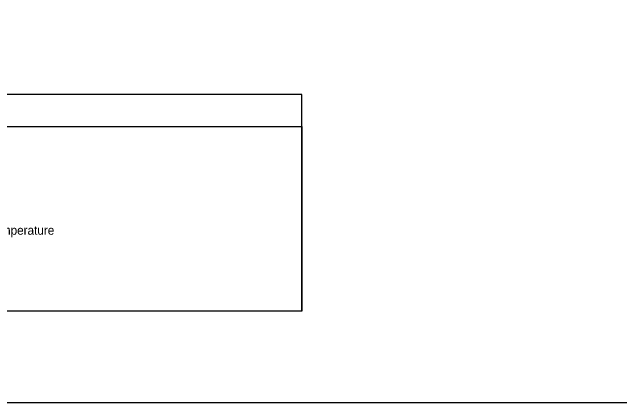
# Model space of a CAD drawing. Header units: millimetres. Extents: x 1235 to 3468, y -658 to 307.
# Drawn here: x 1352 to 1470.7, y 7.5 to 83.4 of the extents above; entities that cross this region are included whole.
import ezdxf
from ezdxf.enums import TextEntityAlignment as Align

# ---------------------------------------------------------------- set-up
doc = ezdxf.new("R2010")
doc.units = ezdxf.units.MM
doc.linetypes.add('SOLID_MEDIUM', pattern=[0])
doc.layers.add('11', color=3, linetype='Continuous')
doc.layers.add('TEXT', color=7, linetype='Continuous')
doc.layers.add('AM_0', color=7, linetype='Continuous', lineweight=30)
doc.styles.add('PLAIN_MEDIUM', font='medtext', dxfattribs={"width": 0.975})

msp = doc.modelspace()

# ---------------------------------------------------------------- linework, layer by layer
at = {"layer": '11', "color": 92, "linetype": 'SOLID_MEDIUM'}
for p, q in [((1408.381, 61.181), (1408.381, 25.294)), ((1408.381, 25.294), (1408.381, 61.181)), ((1408.381, 25.294), (1293.18, 25.294))]:
    msp.add_line(p, q, dxfattribs=at)
msp.add_lwpolyline([(1293.181, 67.409), (1293.181, 61.181), (1408.381, 61.181), (1408.381, 67.409)], close=True, dxfattribs=at)
msp.add_lwpolyline([(1408.381, 25.294), (1408.381, 61.181)], dxfattribs=at)
at = {"layer": 'AM_0'}
msp.add_lwpolyline([(1235.043, 307.127), (1698.2, 307.127), (1698.2, 7.51), (1235.043, 7.51)], close=True, dxfattribs=at)

# ---------------------------------------------------------------- texts
at = {"layer": 'TEXT', "color": 172, "style": 'PLAIN_MEDIUM', "width": 0.975238}
msp.add_text('R28   Temperature measuring - Bearing Bracket - Oil temperature', height=1.75, dxfattribs=at).set_placement((1293.763, 41.044), align=Align.MIDDLE_LEFT)

doc.saveas('drawing.dxf')
